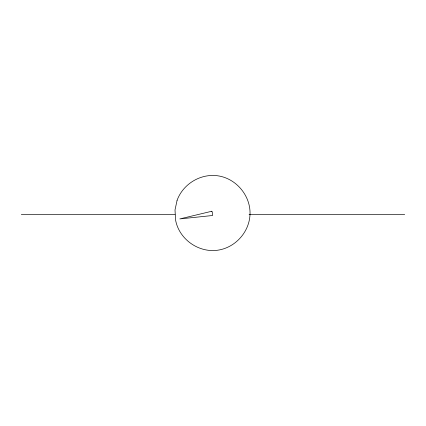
<?xml version="1.0" encoding="UTF-8"?>
<svg xmlns="http://www.w3.org/2000/svg" width="426" height="426" viewBox="0 0 426 426"><rect width="100%" height="100%" fill="white"/><g stroke="black" fill="none" stroke-linecap="round" stroke-linejoin="round"><path stroke-width="0.64" d="M21.3 214.369L175.001 214.369M249.093 214.369L404.7 214.369M177.078 200.348L175.011 209.938L175.56 219.933C179.085 239.662 199.522 253.672 219.198 249.966C235.525 246.899 248.47 232.612 249.913 216.062C251.681 196.029 235.578 177.062 215.524 175.549C198.963 174.287 182.759 184.74 177.078 200.348M211.892 211.232L179.809 218.916L212.579 215.508L212.462 213L211.892 211.232"/></g></svg>
